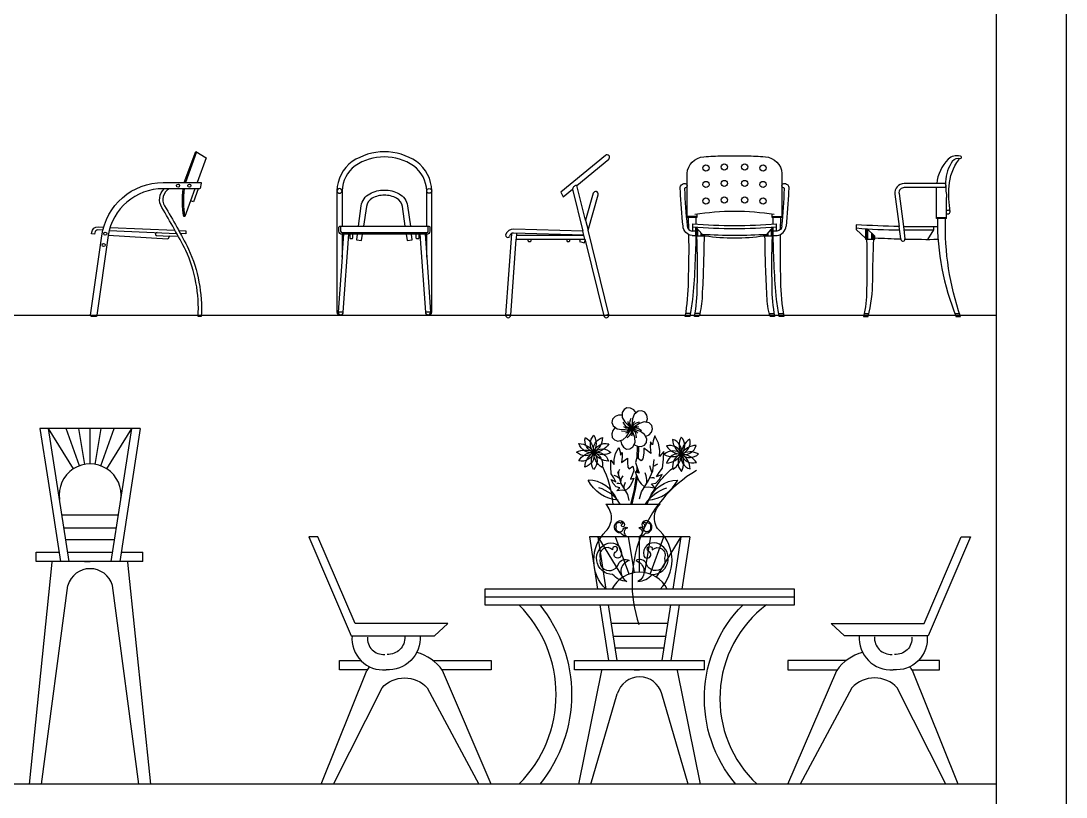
# Model space of a CAD drawing. Header units: inches. Extents: x 10 to 52.5, y 12.2 to 37.
# Drawn here: x 47.44 to 52.5, y 14.64 to 18.4 of the extents above; entities that cross this region are included whole.
import ezdxf

# ---------------------------------------------------------------- set-up
doc = ezdxf.new("R2010")
doc.units = ezdxf.units.IN
doc.header["$MEASUREMENT"] = 0
for name, color, linetype in [('02', 2, 'Continuous'), ('1', 1, 'Continuous'), ('kadrbm', 4, 'Continuous')]:
    doc.layers.add(name, color=color, linetype=linetype)

# ---------------------------------------------------------------- blocks, each defined once
blk = doc.blocks.new('kadrbm')
at = {"layer": 'kadrbm', "color": 4}
blk.add_lwpolyline([(0, 0), (0, 24.7972), (21, 24.7972), (21, 0), (0, 0)], close=True, dxfattribs=at)
blk.add_lwpolyline([(20.6631, 0.3257), (20.6631, 24.4603), (0.3369, 24.4603), (0.3369, 0.3257), (20.6631, 0.3257)], dxfattribs=at)

msp = doc.modelspace()

# ---------------------------------------------------------------- linework, layer by layer
at = {"layer": '02'}
for p, q in [((48.2879, 17.7691), (48.2333, 17.6208)), ((48.2795, 17.5908), (48.2584, 17.5317)), ((51.9229, 17.4875), (51.9316, 17.4875)), ((51.94, 17.4786), (51.94, 17.4786)), ((50.1727, 17.4391), (50.1847, 17.3903)), ((50.7123, 17.4558), (50.6653, 17.4558)), ((51.0773, 17.4558), (51.1243, 17.4558)), ((51.8734, 17.4508), (51.9229, 17.4508)), ((51.9229, 17.4458), (51.8784, 17.4458)), ((47.864, 17.3885), (48.1914, 17.3742)), ((48.9857, 17.404), (48.9857, 17.385)), ((48.9927, 17.378), (49.4027, 17.378)), ((49.4097, 17.385), (49.4097, 17.404)), ((50.1651, 17.3658), (49.8241, 17.3755)), ((50.17, 17.3458), (50.1601, 17.3859)), ((50.7073, 17.3608), (50.7073, 17.4047)), ((50.7123, 17.3608), (50.7123, 17.399)), ((50.7163, 17.3608), (50.7163, 17.3945)), ((50.7323, 17.3608), (50.7323, 17.3765)), ((51.0573, 17.3608), (51.0573, 17.3765)), ((51.0733, 17.3608), (51.0733, 17.3945)), ((51.0803, 17.3608), (51.0803, 17.4024)), ((51.0823, 17.3608), (51.0823, 17.4047)), ((51.5348, 17.3964), (51.5348, 17.3458)), ((51.5748, 17.3608), (51.5377, 17.3962)), ((51.5398, 17.3941), (51.5398, 17.3458)), ((51.5588, 17.3761), (51.5588, 17.3458)), ((51.7153, 17.3908), (51.8595, 17.3908)), ((51.8595, 17.3908), (51.83, 17.3454)), ((51.8595, 17.4078), (51.8595, 17.3908)), ((49.4027, 17.37), (48.9927, 17.37)), ((49.8388, 17.3751), (49.8367, 17.3458)), ((49.8381, 17.3658), (50.1651, 17.3658)), ((50.17, 17.3458), (50.1709, 17.3421)), ((50.7383, 17.3608), (50.7383, 17.3708)), ((50.7433, 17.3608), (50.7433, 17.3705)), ((50.7473, 17.3608), (50.7473, 17.3702)), ((51.0423, 17.3608), (51.0423, 17.3702)), ((51.0463, 17.3608), (51.0463, 17.3705)), ((51.0513, 17.3608), (51.0513, 17.3708)), ((51.5648, 17.3704), (51.5648, 17.3458)), ((51.5698, 17.3656), (51.5698, 17.3458)), ((48.9927, 17.2586), (48.9735, 16.992)), ((49.4027, 17.2586), (49.4218, 16.992)), ((48.9986, 16.992), (48.9677, 16.992)), ((49.4277, 16.992), (49.3967, 16.992)), ((49.8102, 16.9778), (49.7852, 16.9778)), ((50.2861, 16.9811), (50.2619, 16.9746)), ((50.6808, 16.9858), (50.6589, 16.9858)), ((50.7265, 16.9858), (50.7036, 16.9858)), ((51.0631, 16.9858), (51.086, 16.9858)), ((51.1088, 16.9858), (51.1307, 16.9858)), ((51.5232, 16.9858), (51.5455, 16.9858)), ((51.9627, 16.9858), (51.9855, 16.9858)), ((50.3592, 16.5214), (50.3502, 16.5062)), ((50.3734, 16.5292), (50.3592, 16.5214)), ((50.3912, 16.5277), (50.3734, 16.5292)), ((50.4064, 16.5188), (50.3912, 16.5277)), ((50.4158, 16.5065), (50.4064, 16.5188)), ((50.4451, 16.5148), (50.4276, 16.5123)), ((50.46, 16.5086), (50.4451, 16.5148)), ((50.3032, 16.4743), (50.3004, 16.4584)), ((50.3155, 16.4874), (50.3032, 16.4743)), ((50.332, 16.4937), (50.3155, 16.4874)), ((50.3474, 16.4933), (50.332, 16.4937)), ((50.3503, 16.4921), (50.3474, 16.4933)), ((50.3502, 16.5062), (50.3503, 16.4823)), ((50.3503, 16.4823), (50.3624, 16.4615)), ((50.3873, 16.4528), (50.3894, 16.4654)), ((50.3894, 16.4654), (50.394, 16.4793)), ((50.4002, 16.475), (50.3953, 16.4289)), ((50.409, 16.4974), (50.4002, 16.475)), ((50.4276, 16.5123), (50.409, 16.4974)), ((50.4166, 16.5035), (50.4158, 16.5065)), ((50.47, 16.4936), (50.46, 16.5086)), ((50.4687, 16.4613), (50.4725, 16.4762)), ((50.4725, 16.4762), (50.47, 16.4936)), ((48.0149, 16.4293), (47.5283, 16.4293)), ((47.5283, 16.4293), (47.5676, 16.1743)), ((47.6696, 15.7843), (47.5702, 16.4293)), ((47.6903, 16.2331), (47.5702, 16.4293)), ((47.7205, 16.2481), (47.6549, 16.4293)), ((47.7467, 16.255), (47.7173, 16.4293)), ((47.7716, 16.2571), (47.7716, 16.4293)), ((47.7966, 16.255), (47.8259, 16.4293)), ((47.8227, 16.2481), (47.8884, 16.4293)), ((47.853, 16.2331), (47.9731, 16.4293)), ((48.0149, 16.4293), (47.9155, 15.7843)), ((47.9199, 16.0842), (47.9731, 16.4293)), ((50.3052, 16.4198), (50.2998, 16.403)), ((50.3004, 16.4584), (50.3067, 16.4419)), ((50.315, 16.4316), (50.3052, 16.4198)), ((50.3067, 16.4419), (50.3255, 16.427)), ((50.3178, 16.4331), (50.315, 16.4316)), ((50.3255, 16.427), (50.3492, 16.4235)), ((50.3609, 16.415), (50.3464, 16.4165)), ((50.3492, 16.4235), (50.3953, 16.4289)), ((50.363, 16.4471), (50.3551, 16.4593)), ((50.3678, 16.4316), (50.3589, 16.4372)), ((50.3737, 16.4158), (50.3609, 16.415)), ((50.3624, 16.4615), (50.3953, 16.4289)), ((50.3716, 16.4375), (50.363, 16.4471)), ((50.3832, 16.4313), (50.3678, 16.4316)), ((50.3708, 16.3896), (50.3953, 16.4289)), ((50.38, 16.4343), (50.3716, 16.4375)), ((50.3815, 16.4203), (50.3737, 16.4158)), ((50.3859, 16.421), (50.3761, 16.4091)), ((50.3803, 16.452), (50.3791, 16.4625)), ((50.3953, 16.4289), (50.38, 16.4343)), ((50.3896, 16.4398), (50.3803, 16.452)), ((50.3953, 16.4289), (50.3815, 16.4203)), ((50.39, 16.4442), (50.3873, 16.4528)), ((50.3953, 16.4289), (50.39, 16.4442)), ((50.3953, 16.4289), (50.3933, 16.4128)), ((50.4344, 16.4537), (50.3953, 16.4289)), ((50.3953, 16.4289), (50.404, 16.4426)), ((50.3953, 16.4289), (50.4114, 16.4306)), ((50.4391, 16.4138), (50.3953, 16.4289)), ((50.3953, 16.4289), (50.4067, 16.4173)), ((50.4108, 16.3852), (50.3953, 16.4289)), ((50.3956, 16.4166), (50.3987, 16.4016)), ((50.4002, 16.4401), (50.404, 16.455)), ((50.404, 16.455), (50.4115, 16.4625)), ((50.404, 16.4426), (50.409, 16.4501)), ((50.4051, 16.4215), (50.4188, 16.4146)), ((50.4067, 16.4173), (50.4128, 16.4108)), ((50.4071, 16.432), (50.4211, 16.4384)), ((50.409, 16.4501), (50.4202, 16.4563)), ((50.4114, 16.4306), (50.4203, 16.4314)), ((50.4188, 16.4146), (50.4244, 16.4056)), ((50.4202, 16.4563), (50.4339, 16.4613)), ((50.4203, 16.4314), (50.4322, 16.4265)), ((50.4211, 16.4384), (50.4316, 16.4372)), ((50.4322, 16.4265), (50.4446, 16.4189)), ((50.4573, 16.4609), (50.4344, 16.4537)), ((50.459, 16.4003), (50.4391, 16.4138)), ((50.4807, 16.4556), (50.4573, 16.4609)), ((50.4669, 16.4587), (50.4687, 16.4613)), ((50.4935, 16.4435), (50.4807, 16.4556)), ((50.4925, 16.4108), (50.4979, 16.4279)), ((50.4979, 16.4279), (50.4935, 16.4435)), ((50.2998, 16.403), (50.3023, 16.3852)), ((50.3023, 16.3852), (50.3131, 16.3731)), ((50.3131, 16.3731), (50.3299, 16.3678)), ((50.3299, 16.3678), (50.3532, 16.3732)), ((50.3437, 16.371), (50.3431, 16.3678)), ((50.3431, 16.3678), (50.3462, 16.3528)), ((50.3532, 16.3732), (50.3708, 16.3896)), ((50.3761, 16.4091), (50.3661, 16.4056)), ((50.3847, 16.3934), (50.3745, 16.383)), ((50.3921, 16.4039), (50.3847, 16.3934)), ((50.3933, 16.4128), (50.3921, 16.4039)), ((50.3987, 16.4016), (50.3953, 16.3916)), ((50.4126, 16.3613), (50.4108, 16.3852)), ((50.4128, 16.4108), (50.4164, 16.3985)), ((50.4164, 16.3985), (50.4182, 16.384)), ((50.4694, 16.3788), (50.459, 16.4003)), ((50.4632, 16.3915), (50.4664, 16.3916)), ((50.4664, 16.3916), (50.4804, 16.398)), ((50.4679, 16.3612), (50.4694, 16.3788)), ((50.4804, 16.398), (50.4925, 16.4108)), ((50.4872, 16.3649), (50.4861, 16.34)), ((50.4965, 16.3495), (50.4872, 16.3649)), ((50.4999, 16.3693), (50.4965, 16.3495)), ((50.5086, 16.3938), (50.4999, 16.3693)), ((50.5268, 16.3581), (50.5086, 16.3938)), ((50.3176, 16.308), (50.3342, 16.3371)), ((50.3342, 16.3371), (50.3404, 16.3163)), ((50.3404, 16.3163), (50.3425, 16.2997)), ((50.3425, 16.2997), (50.3508, 16.3122)), ((50.3462, 16.3528), (50.356, 16.3381)), ((50.3508, 16.3122), (50.3508, 16.2914)), ((50.356, 16.3381), (50.3715, 16.329)), ((50.3715, 16.329), (50.3876, 16.3299)), ((50.3876, 16.3299), (50.4023, 16.3397)), ((50.4023, 16.3397), (50.4126, 16.3613)), ((50.4084, 16.3524), (50.4105, 16.35)), ((50.4105, 16.35), (50.4242, 16.3431)), ((50.4237, 16.2864), (50.4252, 16.343)), ((50.4242, 16.3431), (50.4417, 16.3416)), ((50.4293, 16.2823), (50.4309, 16.3425)), ((50.4417, 16.3416), (50.4585, 16.348)), ((50.4558, 16.334), (50.4547, 16.3091)), ((50.4727, 16.3207), (50.4558, 16.334)), ((50.4585, 16.348), (50.4679, 16.3612)), ((50.4895, 16.3074), (50.4727, 16.3207)), ((50.4861, 16.34), (50.4895, 16.3074)), ((50.5327, 16.3229), (50.5268, 16.3581)), ((50.5313, 16.293), (50.5327, 16.3229)), ((50.5524, 16.317), (50.5313, 16.293)), ((50.5506, 16.2796), (50.5524, 16.317)), ((50.2947, 16.2437), (50.2947, 16.2748)), ((50.2947, 16.2748), (50.3113, 16.254)), ((50.3113, 16.279), (50.3176, 16.308)), ((50.3113, 16.254), (50.3113, 16.279)), ((50.3508, 16.2914), (50.3467, 16.2644)), ((50.3467, 16.2644), (50.3757, 16.2852)), ((50.3757, 16.2852), (50.3757, 16.2644)), ((50.3757, 16.2644), (50.3778, 16.2416)), ((50.4212, 16.2882), (50.4151, 16.2635)), ((50.4151, 16.2635), (50.4238, 16.2357)), ((50.4429, 16.2722), (50.4212, 16.2882)), ((50.4509, 16.2818), (50.4429, 16.2722)), ((50.4547, 16.3091), (50.4509, 16.2818)), ((50.4983, 16.2229), (50.5046, 16.279)), ((50.5461, 16.2374), (50.5506, 16.2796)), ((50.2968, 16.2084), (50.2947, 16.2437)), ((50.3446, 16.1627), (50.3291, 16.2194)), ((50.3348, 16.2223), (50.3391, 16.2322)), ((50.3348, 16.2109), (50.3348, 16.2223)), ((50.3778, 16.2416), (50.384, 16.2333)), ((50.384, 16.2333), (50.4027, 16.2457)), ((50.4069, 16.225), (50.3986, 16.2021)), ((50.4027, 16.2457), (50.4069, 16.225)), ((50.413, 16.2187), (50.4174, 16.2061)), ((50.4327, 16.2128), (50.413, 16.2187)), ((50.4219, 16.2161), (50.4225, 16.2398)), ((50.4238, 16.2357), (50.4327, 16.2128)), ((50.4275, 16.2144), (50.4278, 16.2254)), ((50.4665, 16.1996), (50.4609, 16.2138)), ((50.4775, 16.1772), (50.4983, 16.2229)), ((50.4892, 16.2322), (50.4835, 16.2477)), ((50.4934, 16.218), (50.4892, 16.2322)), ((50.5048, 16.2477), (50.5133, 16.2534)), ((50.5133, 16.2534), (50.5232, 16.2576)), ((50.5166, 16.1939), (50.5302, 16.2157)), ((50.5302, 16.2157), (50.5461, 16.2374)), ((47.5679, 16.1728), (47.6278, 15.7843)), ((50.3093, 16.1897), (50.2968, 16.2084)), ((50.3072, 16.1627), (50.2968, 16.1814)), ((50.2968, 16.1814), (50.3196, 16.171)), ((50.3217, 16.1461), (50.3072, 16.1627)), ((50.3196, 16.171), (50.3093, 16.1897)), ((50.3249, 16.1968), (50.3121, 16.201)), ((50.3348, 16.1883), (50.3249, 16.1968)), ((50.3348, 16.1628), (50.3249, 16.1628)), ((50.3419, 16.1614), (50.3348, 16.1628)), ((50.3633, 16.1336), (50.3446, 16.1627)), ((50.3447, 16.1855), (50.3546, 16.1996)), ((50.3447, 16.1741), (50.3447, 16.1855)), ((50.3603, 16.1515), (50.366, 16.1685)), ((50.3986, 16.2021), (50.3903, 16.1834)), ((50.3903, 16.1834), (50.4069, 16.1876)), ((50.4027, 16.1772), (50.3903, 16.1523)), ((50.4069, 16.1876), (50.4027, 16.1772)), ((50.4093, 16.1334), (50.4204, 16.1994)), ((50.415, 16.1334), (50.4245, 16.1901)), ((50.4174, 16.2061), (50.4309, 16.1755)), ((50.4309, 16.1755), (50.4427, 16.16)), ((50.4427, 16.16), (50.4594, 16.1442)), ((50.4434, 16.1225), (50.4775, 16.1772)), ((50.4694, 16.1812), (50.4665, 16.1996)), ((50.4694, 16.1671), (50.4694, 16.1812)), ((50.4849, 16.1897), (50.4934, 16.1911)), ((50.4926, 16.1601), (50.5128, 16.1642)), ((50.5092, 16.1419), (50.4926, 16.1601)), ((50.4934, 16.1911), (50.5019, 16.1911)), ((50.5019, 16.1911), (50.5076, 16.1883)), ((50.5128, 16.1642), (50.5311, 16.1833)), ((50.5446, 16.2051), (50.5166, 16.1939)), ((50.5311, 16.1833), (50.5446, 16.2051)), ((50.3383, 16.1419), (50.3217, 16.1461)), ((50.3238, 16.1274), (50.3383, 16.1419)), ((50.3508, 16.1295), (50.3238, 16.1274)), ((50.3654, 16.1274), (50.3508, 16.1295)), ((50.3603, 16.143), (50.3603, 16.1515)), ((50.3778, 16.1087), (50.3633, 16.1336)), ((50.3799, 16.1398), (50.3654, 16.1274)), ((50.3903, 16.1523), (50.3799, 16.1398)), ((50.3927, 16.0621), (50.4093, 16.1334)), ((50.3984, 16.0621), (50.415, 16.1334)), ((50.4343, 16.088), (50.4434, 16.1225)), ((50.4594, 16.1442), (50.477, 16.1459)), ((50.477, 16.1459), (50.5092, 16.1419)), ((47.6234, 16.0842), (47.6211, 16.0993)), ((47.8736, 15.7843), (47.9199, 16.0842)), ((50.384, 16.0796), (50.3778, 16.1087)), ((47.9083, 16.0093), (47.6349, 16.0093)), ((47.8985, 15.9454), (47.6448, 15.9454)), ((47.8898, 15.8893), (47.6534, 15.8893)), ((48.831, 15.9046), (49.0367, 15.4246)), ((48.876, 15.9046), (48.831, 15.9046)), ((49.056, 15.4846), (48.876, 15.9046)), ((50.1915, 15.9046), (50.2308, 15.6496)), ((50.6781, 15.9046), (50.1915, 15.9046)), ((50.2726, 15.6496), (50.2333, 15.9046)), ((50.3534, 15.7084), (50.2333, 15.9046)), ((50.3837, 15.7234), (50.318, 15.9046)), ((50.4098, 15.7303), (50.3805, 15.9046)), ((50.4348, 15.7324), (50.4348, 15.9046)), ((50.4597, 15.7303), (50.4891, 15.9046)), ((50.4859, 15.7234), (50.5515, 15.9046)), ((50.5161, 15.7084), (50.6362, 15.9046)), ((50.5969, 15.6496), (50.6362, 15.9046)), ((50.6781, 15.9046), (50.6387, 15.6496)), ((51.8135, 15.4846), (51.9935, 15.9046)), ((52.0385, 15.9046), (51.8328, 15.4246)), ((51.9935, 15.9046), (52.0385, 15.9046)), ((47.5097, 15.7843), (47.5097, 15.8293)), ((48.0269, 15.7843), (48.0269, 15.8293)), ((47.4773, 14.7046), (47.5883, 15.7814)), ((48.066, 14.7046), (47.955, 15.7814)), ((47.5359, 14.7046), (47.6636, 15.6684)), ((48.0073, 14.7046), (47.8797, 15.6684)), ((51.1848, 15.6496), (49.6848, 15.6496)), ((49.6848, 15.6496), (49.6848, 15.5746)), ((51.1848, 15.6121), (49.6848, 15.6121)), ((51.1848, 15.5746), (51.1848, 15.6496)), ((49.6848, 15.5746), (51.1848, 15.5746)), ((50.2423, 15.5746), (50.284, 15.3046)), ((50.3258, 15.3046), (50.2842, 15.5746)), ((50.5437, 15.3046), (50.5853, 15.5746)), ((50.6272, 15.5746), (50.5855, 15.3046)), ((49.506, 15.4846), (49.056, 15.4846)), ((49.441, 15.4246), (49.506, 15.4846)), ((50.5714, 15.4846), (50.2981, 15.4846)), ((51.3635, 15.4846), (51.8135, 15.4846)), ((51.4285, 15.4246), (51.3635, 15.4846)), ((49.0367, 15.4246), (49.441, 15.4246)), ((50.5616, 15.4207), (50.3079, 15.4207)), ((51.8328, 15.4246), (51.4285, 15.4246)), ((50.5529, 15.3646), (50.3166, 15.3646)), ((50.1198, 15.2596), (50.1198, 15.3046)), ((50.7498, 15.2596), (50.7498, 15.3046)), ((48.891, 14.7046), (49.1126, 15.2567)), ((49.716, 14.7046), (49.4794, 15.2567)), ((50.1404, 14.7046), (50.2514, 15.2567)), ((50.7291, 14.7046), (50.6181, 15.2567)), ((51.1535, 14.7046), (51.3902, 15.2567)), ((51.9785, 14.7046), (51.7569, 15.2567)), ((50.199, 14.7046), (50.3267, 15.1437)), ((50.6705, 14.7046), (50.5428, 15.1437))]:
    msp.add_line(p, q, dxfattribs=at)
for points in [[(48.228, 17.6208), (48.2832, 17.7708), (48.3332, 17.7408), (48.2903, 17.6208)], [(51.9229, 17.4458), (51.9229, 17.5478)], [(50.6734, 17.3925), (50.6723, 17.4508)], [(50.7123, 17.4673), (50.7123, 17.4508)], [(51.0823, 17.4197), (51.0823, 17.4508)], [(51.0973, 17.4208), (51.0973, 17.3848)], [(51.5298, 17.3968), (51.5298, 17.3458), (51.5748, 17.3458)], [(51.7008, 17.3477), (51.6929, 17.4077)], [(47.8587, 17.3637), (47.8045, 16.9778)], [(48.1998, 17.3588), (48.1569, 17.3607), (48.1479, 17.3461), (47.8588, 17.3637)], [(48.9927, 17.37), (48.9927, 17.2586), (49.0007, 17.37)], [(48.9986, 16.992), (49.0257, 17.37)], [(49.066, 17.37), (49.0622, 17.3439), (49.087, 17.3403), (49.0912, 17.37)], [(49.3041, 17.37), (49.3083, 17.3403), (49.3331, 17.3439), (49.3294, 17.37)], [(49.3947, 17.37), (49.4027, 17.2586), (49.4027, 17.37)], [(50.7523, 17.3608), (50.7523, 17.3699)], [(51.0373, 17.3608), (51.0373, 17.3699)], [(51.5748, 17.3458), (51.5748, 17.3608)], [(47.8019, 16.9778), (47.8019, 16.9708), (47.7769, 16.9708), (47.7769, 16.9778)], [(47.5097, 15.8293), (47.6208, 15.8293)], [(47.6627, 15.8293), (47.8806, 15.8293)], [(47.9224, 15.8293), (48.0269, 15.8293)], [(48.0269, 15.7843), (47.5097, 15.7843)], [(48.981, 15.3046), (49.0839, 15.3046)], [(49.1147, 15.2596), (48.981, 15.2596), (48.981, 15.3046)], [(49.4333, 15.3046), (49.716, 15.3046), (49.716, 15.2596), (49.4773, 15.2596)], [(50.1198, 15.3046), (50.7498, 15.3046)], [(51.4362, 15.3046), (51.1535, 15.3046), (51.1535, 15.2596), (51.3922, 15.2596)], [(51.7548, 15.2596), (51.8885, 15.2596), (51.8885, 15.3046)], [(51.8885, 15.3046), (51.7856, 15.3046)], [(50.7498, 15.2596), (50.1198, 15.2596)], [(52.1649, 14.7046), (32.2989, 14.7046), (32.3064, 14.739), (32.3497, 14.7483), (32.2845, 14.8755), (32.2715, 15.0232), (32.3134, 15.0796), (32.3045, 15.1522), (32.7084, 15.1522), (32.7122, 15.0758), (32.741, 15.0465), (32.7573, 14.8993), (32.6791, 14.7465), (32.7285, 14.7339), (32.7354, 14.7046)]]:
    msp.add_lwpolyline(points, dxfattribs=at)
for points in [[(49.4122, 16.9804, 0.471785), (49.4277, 16.992), (49.4277, 17.58, 0.231678), (49.3535, 17.7228, 0.142248), (49.1977, 17.77, 0.142248), (49.0419, 17.7228, 0.231678), (48.9677, 17.58), (48.9677, 16.992, 0.471785), (48.9831, 16.9804, 0.470859)], [(49.4027, 17.41), (49.4027, 17.58, 0.229372), (49.3392, 17.7022, 0.14126), (49.1977, 17.745, 0.14126), (49.0561, 17.7022, 0.229372), (48.9927, 17.58), (48.9927, 17.41)], [(50.146, 17.3458), (50.1428, 17.3348), (50.1669, 17.3279), (50.1709, 17.3421), (50.2619, 16.9746, 0.959826), (50.2861, 16.9811), (50.1847, 17.3903), (50.2338, 17.5618, 1), (50.2098, 17.5687), (50.1727, 17.4391), (50.1312, 17.6066), (50.2848, 17.7332, 1), (50.2689, 17.7525), (50.0523, 17.574), (50.064, 17.5512), (50.1098, 17.589), (50.1601, 17.3859), (49.8246, 17.3955, 0.335202), (49.7853, 17.3675, 0.562303), (49.8026, 17.3558), (49.8044, 17.3615, -0.188224)], [(50.7123, 17.4508), (50.6653, 17.4508), (50.6653, 17.6643, -0.377787), (50.7453, 17.7456, -0.010193), (50.8378, 17.7508), (50.9518, 17.7508, -0.010193), (51.0443, 17.7456, -0.377787), (51.1243, 17.6643), (51.1243, 17.4508)], [(51.9515, 17.7253, -0.250631), (51.9909, 17.7379, 0.690697), (51.9928, 17.7463, 0.098377), (51.9877, 17.7487, 0.271915), (51.9306, 17.7335, 0.173617), (51.8745, 17.616)], [(51.9229, 17.4697), (51.9316, 17.4697, 0.376652), (51.94, 17.4786, -0.051283), (51.9349, 17.6037, -0.141098), (51.9815, 17.7314, 0.204985), (51.9844, 17.7386, -0.037252)], [(51.9515, 17.7253, 0.138601), (51.9172, 17.624, -0.009294), (51.9191, 17.5783, -0.028835), (51.9229, 17.5478)], [(47.8283, 17.3626, -0.373885), (48.1254, 17.6208), (48.3087, 17.6208)], [(48.3023, 17.5908), (48.1254, 17.5908, 0.368206), (47.8588, 17.3637)], [(48.1193, 17.4996, -0.342145), (48.1299, 17.5908)], [(48.1544, 17.5908, 0.425353), (48.1321, 17.5073, -0.009942)], [(48.2955, 17.5908), (48.2725, 17.5267), (48.2584, 17.5317), (48.2312, 17.4558), (48.2261, 17.4558, -0.087521), (48.2231, 17.5908)], [(48.3087, 17.6208, -0.518893), (48.3105, 17.6182), (48.3043, 17.5924, -0.345821), (48.3023, 17.5908)], [(49.0717, 17.41), (49.0857, 17.508, -0.238989), (49.1268, 17.5666, -0.121608), (49.1977, 17.5845, -0.121608), (49.2686, 17.5666, -0.238989), (49.3096, 17.508), (49.3236, 17.41)], [(50.689, 17.3649, -0.376623), (50.6453, 17.4093, -0.012351), (50.6325, 17.5807, -0.164092), (50.6337, 17.6033, -0.340596), (50.6553, 17.6158, -0.857684), (50.6575, 17.5952, 0.456501), (50.6526, 17.5895, 0.015825), (50.6652, 17.4108, 0.376002), (50.69, 17.3849)], [(51.1244, 17.4108, 0.015825), (51.137, 17.5895, 0.456501), (51.1321, 17.5952, -0.857684), (51.1344, 17.6158, -0.340596), (51.1559, 17.6033, -0.164092), (51.1571, 17.5807, -0.012351), (51.1443, 17.4093, -0.28462)], [(51.9156, 17.616), (51.7168, 17.616, 0.453094), (51.6722, 17.5651), (51.6929, 17.4077, -0.009646), (51.4848, 17.4158), (51.4848, 17.3928), (51.5298, 17.3508)], [(51.9156, 17.596), (51.7168, 17.596, 0.453094), (51.692, 17.5677), (51.7131, 17.4078), (51.8786, 17.4078, -0.007698)], [(51.8784, 17.4458), (51.8734, 17.4458, 0.001817), (51.8734, 17.596)], [(51.9156, 17.616, -0.255456), (51.9156, 17.596)], [(49.2984, 17.41), (49.2849, 17.5044, 0.238989), (49.2568, 17.5445, 0.121292), (49.1977, 17.5595, 0.121292), (49.1385, 17.5445, 0.238989), (49.1105, 17.5044), (49.097, 17.41)], [(48.1321, 17.5073, -0.017375), (48.2485, 17.2985, -0.121755), (48.31, 16.9708), (48.295, 16.9708, 0.121945), (48.235, 17.2919, 0.01735), (48.1193, 17.4996)], [(50.8948, 17.4808, 0.036543), (50.7023, 17.4658)], [(50.7073, 17.4508), (50.7073, 17.4197, 0.036572)], [(51.1243, 17.4508), (51.0773, 17.4508), (51.0773, 17.4673, 0.034629)], [(51.1173, 17.4508), (51.1162, 17.3925, 0.190452)], [(51.9687, 16.9708), (51.9907, 16.9708, -0.093022), (51.9179, 17.4458)], [(47.8334, 17.3898), (47.8096, 17.3908, 0.388879), (47.7941, 17.3778), (47.7932, 17.3708), (47.7782, 17.3721), (47.7792, 17.3798, -0.388879), (47.8103, 17.4058), (47.8373, 17.4047, -0.333507)], [(47.8683, 17.4033), (48.1829, 17.3896, 0.009275)], [(48.0958, 17.3784, 1), (48.0952, 17.3634), (48.1569, 17.3607)], [(48.2005, 17.3888), (48.2354, 17.3873), (48.2347, 17.3723), (48.2089, 17.3734, -0.006158)], [(48.9927, 17.37, -0.414214), (48.9777, 17.385), (48.9777, 17.404, -0.414214), (48.9837, 17.41), (49.4117, 17.41)], [(49.4117, 17.41, -0.414214), (49.4177, 17.404), (49.4177, 17.385, -0.414214), (49.4027, 17.37)], [(50.7073, 17.3845, -0.000622), (50.69, 17.3849, -0.173151)], [(50.6923, 17.3848), (50.6923, 17.4208, 0.039506), (51.0973, 17.4208)], [(50.7073, 17.4047), (50.7373, 17.3708, 0.031746), (51.0523, 17.3708), (51.0823, 17.4047)], [(51.1244, 17.4108, -0.376002), (51.0996, 17.3849, -0.000622), (51.0823, 17.3845)], [(51.0823, 17.3645, 0.000657), (51.1007, 17.3649, 0.376623), (51.1443, 17.4093)], [(51.7131, 17.4078), (51.721, 17.3477, -0.015363)], [(47.7742, 16.9778), (47.8283, 17.3626, -0.023097)], [(49.0296, 17.37), (49.0296, 17.353, 0.414214), (49.0326, 17.35), (49.0416, 17.35, 0.414214), (49.0446, 17.353), (49.0446, 17.37)], [(49.3508, 17.37), (49.3508, 17.353, 0.414214), (49.3538, 17.35), (49.3628, 17.35, 0.414214), (49.3658, 17.353), (49.3658, 17.37)], [(49.3696, 17.37), (49.3967, 16.992, 0.957593), (49.4218, 16.992)], [(49.8135, 17.3729), (49.7852, 16.9778, 0.956975), (49.8102, 16.9778), (49.8367, 17.3458), (50.17, 17.3458)], [(49.8936, 17.3458), (49.8936, 17.3388, 0.414214), (49.8966, 17.3358), (49.9056, 17.3358, 0.414214), (49.9086, 17.3388), (49.9086, 17.3458)], [(50.0813, 17.3458), (50.0813, 17.3388, 0.414214), (50.0843, 17.3358), (50.0933, 17.3358, 0.414214), (50.0963, 17.3388), (50.0963, 17.3458)], [(50.7523, 17.3608), (50.7073, 17.3608, -0.017873), (50.6916, 17.0539, -0.011313), (50.6781, 16.9708), (50.6561, 16.9708, 0.042618), (50.6716, 17.1423, 0.011265), (50.6738, 17.3686, -0.28462)], [(50.689, 17.3649, 0.000657), (50.7073, 17.3645)], [(50.7473, 17.3608, -0.011148), (50.7377, 17.0721, -0.071678), (50.7224, 16.9708), (50.7004, 16.9708, 0.055925), (50.7138, 17.1174, 0.019261), (50.7123, 17.3608)], [(51.0823, 17.3608), (51.0373, 17.3608, -0.070175), (50.7523, 17.3608)], [(51.0773, 17.3608, 0.019261), (51.0759, 17.1174, 0.055925), (51.0893, 16.9708), (51.0673, 16.9708, -0.071678), (51.0519, 17.0721, -0.011148), (51.0423, 17.3608)], [(51.1158, 17.3686, 0.011265), (51.118, 17.1423, 0.042618), (51.1335, 16.9708), (51.1115, 16.9708, -0.011313), (51.098, 17.0539, -0.017873), (51.0823, 17.3608)], [(51.5348, 17.3458, -0.0097), (51.5349, 17.1, -0.060091), (51.5198, 16.9708), (51.5418, 16.9708, 0.060427), (51.5647, 17.146, -0.012766), (51.5698, 17.3458)], [(51.5748, 17.3527, 0.005607), (51.7008, 17.3477), (51.7012, 17.345, 1), (51.721, 17.3477)], [(51.7211, 17.347, 0.011), (51.8815, 17.3458, 0.078455)], [(50.2124, 16.3133, -0.40734), (50.1718, 16.3859, -0.258045), (50.2124, 16.3133)], [(50.2124, 16.3133, -0.40734), (50.2136, 16.3965, -0.258045), (50.2124, 16.3133)], [(50.2124, 16.3133, -0.40734), (50.255, 16.3847, -0.258045), (50.2124, 16.3133)], [(50.6373, 16.3043, 0.40734), (50.5946, 16.3757, 0.258045), (50.6373, 16.3043)], [(50.6373, 16.3043, 0.40734), (50.6361, 16.3875, 0.258045), (50.6373, 16.3043)], [(50.6373, 16.3043, 0.40734), (50.6778, 16.3769, 0.258045), (50.6373, 16.3043)], [(50.2124, 16.3133, -0.40734), (50.1292, 16.3144, -0.258045), (50.2124, 16.3133)], [(50.2124, 16.3133, -0.40734), (50.1397, 16.2727, -0.258045), (50.2124, 16.3133)], [(50.2124, 16.3133, -0.40734), (50.1409, 16.3559, -0.258045), (50.2124, 16.3133)], [(50.2124, 16.3133, -0.40734), (50.1698, 16.2418, -0.258045), (50.2124, 16.3133)], [(50.2124, 16.3133, -0.40734), (50.2112, 16.2301, -0.258045), (50.2124, 16.3133)], [(50.2124, 16.3133, -0.40734), (50.285, 16.3538, -0.258045), (50.2124, 16.3133)], [(50.2124, 16.3133, -0.40734), (50.2956, 16.3121, -0.258045), (50.2124, 16.3133)], [(50.2124, 16.3133, -0.40734), (50.2838, 16.2706, -0.258045), (50.2124, 16.3133)], [(50.2124, 16.3133, -0.40734), (50.253, 16.2406, -0.258045), (50.2124, 16.3133)], [(50.6373, 16.3043, 0.40734), (50.554, 16.3031, 0.258045), (50.6373, 16.3043)], [(50.6373, 16.3043, 0.40734), (50.5646, 16.3448, 0.258045), (50.6373, 16.3043)], [(50.6373, 16.3043, 0.40734), (50.7087, 16.3469, 0.258045), (50.6373, 16.3043)], [(50.6373, 16.3043, 0.40734), (50.7205, 16.3054, 0.258045), (50.6373, 16.3043)], [(50.6373, 16.3043, 0.40734), (50.5658, 16.2616, 0.258045), (50.6373, 16.3043)], [(50.6373, 16.3043, 0.40734), (50.5967, 16.2316, 0.258045), (50.6373, 16.3043)], [(50.6373, 16.3043, 0.40734), (50.6384, 16.2211, 0.258045), (50.6373, 16.3043)], [(50.6373, 16.3043, 0.40734), (50.6799, 16.2328, 0.258045), (50.6373, 16.3043)], [(50.6373, 16.3043, 0.40734), (50.7099, 16.2637, 0.258045), (50.6373, 16.3043)], [(50.3059, 16.0621, 0.100467), (50.2542, 16.2461)], [(50.4706, 16.0621, -0.130436), (50.5955, 16.2371)], [(50.3302, 16.0809, -0.260196), (50.1851, 16.1788)], [(50.3262, 16.0812, 0.302607), (50.1851, 16.1788)], [(50.4745, 16.0809, 0.260196), (50.6196, 16.1788)], [(50.4785, 16.0812, -0.302607), (50.6196, 16.1788)], [(50.3407, 16.0621, 0.197205), (50.2372, 16.1408)], [(50.464, 16.0621, -0.197205), (50.5675, 16.1408)], [(50.2711, 15.6496, -0.414214), (50.2711, 15.9308, 0.414214), (50.2711, 16.0621), (50.5336, 16.0621)], [(50.5336, 15.6496, 0.414214), (50.5336, 15.9308, -0.414214), (50.5336, 16.0621)], [(50.3441, 15.9208, -0.871613), (50.3354, 15.9815, -0.569553), (50.3607, 15.9577, -1.601396), (50.3509, 15.9655, 2.21943), (50.3441, 15.9684, 0.840596), (50.3204, 15.9524, 1.001424), (50.3553, 15.9407, -0.505522), (50.3762, 15.9475, 0.689154), (50.3718, 15.9072, -0.210727), (50.3441, 15.9208)], [(50.4631, 15.9208, 0.871613), (50.4718, 15.9815, 0.569553), (50.4466, 15.9577, 1.601396), (50.4563, 15.9655, -2.21943), (50.4631, 15.9684, -0.840596), (50.4869, 15.9524, -1.001424), (50.4519, 15.9407, 0.505522), (50.4311, 15.9475, -0.689154), (50.4354, 15.9072, 0.210727), (50.4631, 15.9208)], [(50.3041, 15.7217, -0.871613), (50.2822, 15.8733, -0.569553), (50.3454, 15.8138, -1.601396), (50.3211, 15.8333, 2.21943), (50.3041, 15.8405, 0.840596), (50.2446, 15.8005, 1.001424), (50.332, 15.7714, -0.505522), (50.3842, 15.7884, 0.689154), (50.3733, 15.6877, -0.210727), (50.3041, 15.7217)], [(50.4959, 15.7217, 0.871613), (50.5177, 15.8733, 0.569553), (50.4546, 15.8138, 1.601396), (50.4789, 15.8333, -2.21943), (50.4959, 15.8405, -0.840596), (50.5553, 15.8005, -1.001424), (50.468, 15.7714, 0.505522), (50.4158, 15.7884, -0.689154), (50.4267, 15.6877, 0.210727), (50.4959, 15.7217)], [(47.7446, 15.7843, 0.044466), (47.7716, 15.7843)], [(47.7926, 15.7843, -0.033941), (47.7716, 15.7843)], [(49.9506, 15.5746, -0.354805), (49.9506, 14.7046)], [(50.9013, 14.7046, -0.389383), (50.936, 15.5746)], [(49.041, 15.4246, 0.467287), (49.206, 15.2596)], [(49.1157, 15.4179, 0.467287), (49.1993, 15.3343)], [(49.371, 15.4246, -0.454545), (49.206, 15.2596)], [(49.2962, 15.4195, -0.454545), (49.2111, 15.3344)], [(51.4985, 15.4246, 0.454545), (51.6635, 15.2596)], [(51.5733, 15.4195, 0.454545), (51.6584, 15.3344)], [(51.8285, 15.4246, -0.467287), (51.6635, 15.2596)], [(51.7538, 15.4179, -0.467287), (51.6702, 15.3343)], [(50.4078, 15.2596, 0.044466), (50.4348, 15.2596)], [(50.4558, 15.2596, -0.033941), (50.4348, 15.2596)], [(48.951, 14.7046), (49.1863, 15.1721, -0.434552), (49.4057, 15.1721), (49.656, 14.7046)], [(51.9185, 14.7046), (51.6832, 15.1721, 0.434552), (51.4639, 15.1721), (51.2135, 14.7046)]]:
    msp.add_lwpolyline(points, format="xyb", dxfattribs=at)
for centre, radius in [((50.7565, 17.6914), 0.015), ((50.8453, 17.6964), 0.015), ((50.9443, 17.6964), 0.015), ((51.0331, 17.6914), 0.015), ((50.8453, 17.6164), 0.015), ((50.9443, 17.6164), 0.015), ((48.1976, 17.6058), 0.0075), ((48.2526, 17.6058), 0.0075), ((50.7565, 17.6114), 0.015), ((51.0331, 17.6114), 0.015), ((50.7565, 17.5314), 0.015), ((50.8453, 17.5364), 0.015), ((50.9443, 17.5364), 0.015), ((51.0331, 17.5314), 0.015), ((47.8452, 17.3733), 0.0075), ((47.8372, 17.3183), 0.0075)]:
    msp.add_circle(centre, radius, dxfattribs=at)
for centre, radius, start, end in [((48.6072, 17.5319), 0.3837, 171.1655, 191.4365), ((50.129, 17.5875), 0.0192, 83.2954, 175.7069), ((50.8886, 16.1581), 1.3227, 81.3588, 89.73), ((51.9307, 17.4782), 0.00927, 2.0164, 84.5724), ((53.1125, 17.4343), 1.2342, 179.4636, 202.0822), ((48.9927, 17.385), 0.007, 180, 270), ((49.4027, 17.385), 0.007, 270, 0), ((49.8235, 17.3555), 0.02, 88.3618, 162.4869), ((50.8948, 19.9647), 2.5669, 265.4753, 274.5247), ((51.715, 20.001), 2.6103, 264.9414, 269.5647), ((48.9861, 16.9926), 0.0125, 182.483, 357.3432), ((47.7716, 16.1071), 0.15, 351.2336, 188.7664), ((51.0299, 15.6802), 0.6317, 120.3019, 198.5771), ((47.7716, 15.651), 0.225, 35.4171, 36.3148), ((47.7716, 15.637), 0.1125, 16.2127, 163.7873), ((50.4348, 15.5824), 0.15, 26.605, 153.395), ((49.4148, 15.1396), 0.6152, 315, 45), ((51.3925, 15.1207), 0.5688, 127.0591, 227.0191), ((49.296, 15.1263), 0.225, 35.4171, 74.9569), ((51.5735, 15.1263), 0.225, 105.0431, 144.5829), ((49.296, 15.1263), 0.225, 138.9403, 144.5829), ((50.4348, 15.1263), 0.225, 35.4171, 36.3148), ((51.5735, 15.1263), 0.225, 35.4171, 41.0597), ((50.4348, 15.1123), 0.1125, 16.2127, 163.7873)]:
    msp.add_arc(centre, radius, start, end, dxfattribs=at)
at = {"layer": '02', "extrusion": (0, 0, -1)}
msp.add_ellipse((48.9802, 17.58), major_axis=(-0.0125, 0), ratio=0.890575, start_param=-3.141592653589793, end_param=3.141592653589793, dxfattribs=at)
at = {"layer": '02'}
msp.add_ellipse((49.4152, 17.58), major_axis=(0.0125, 0), ratio=0.890575, start_param=-3.141592653589793, end_param=3.141592653589793, dxfattribs=at)
at = {"layer": '1'}
msp.add_line((32.3342, 16.9778), (52.1649, 16.9778), dxfattribs=at)

# ---------------------------------------------------------------- block references
at = {"layer": 'kadrbm'}
msp.add_blockref('kadrbm', (31.5018, 12.2106), dxfattribs=at)

doc.saveas('drawing.dxf')
